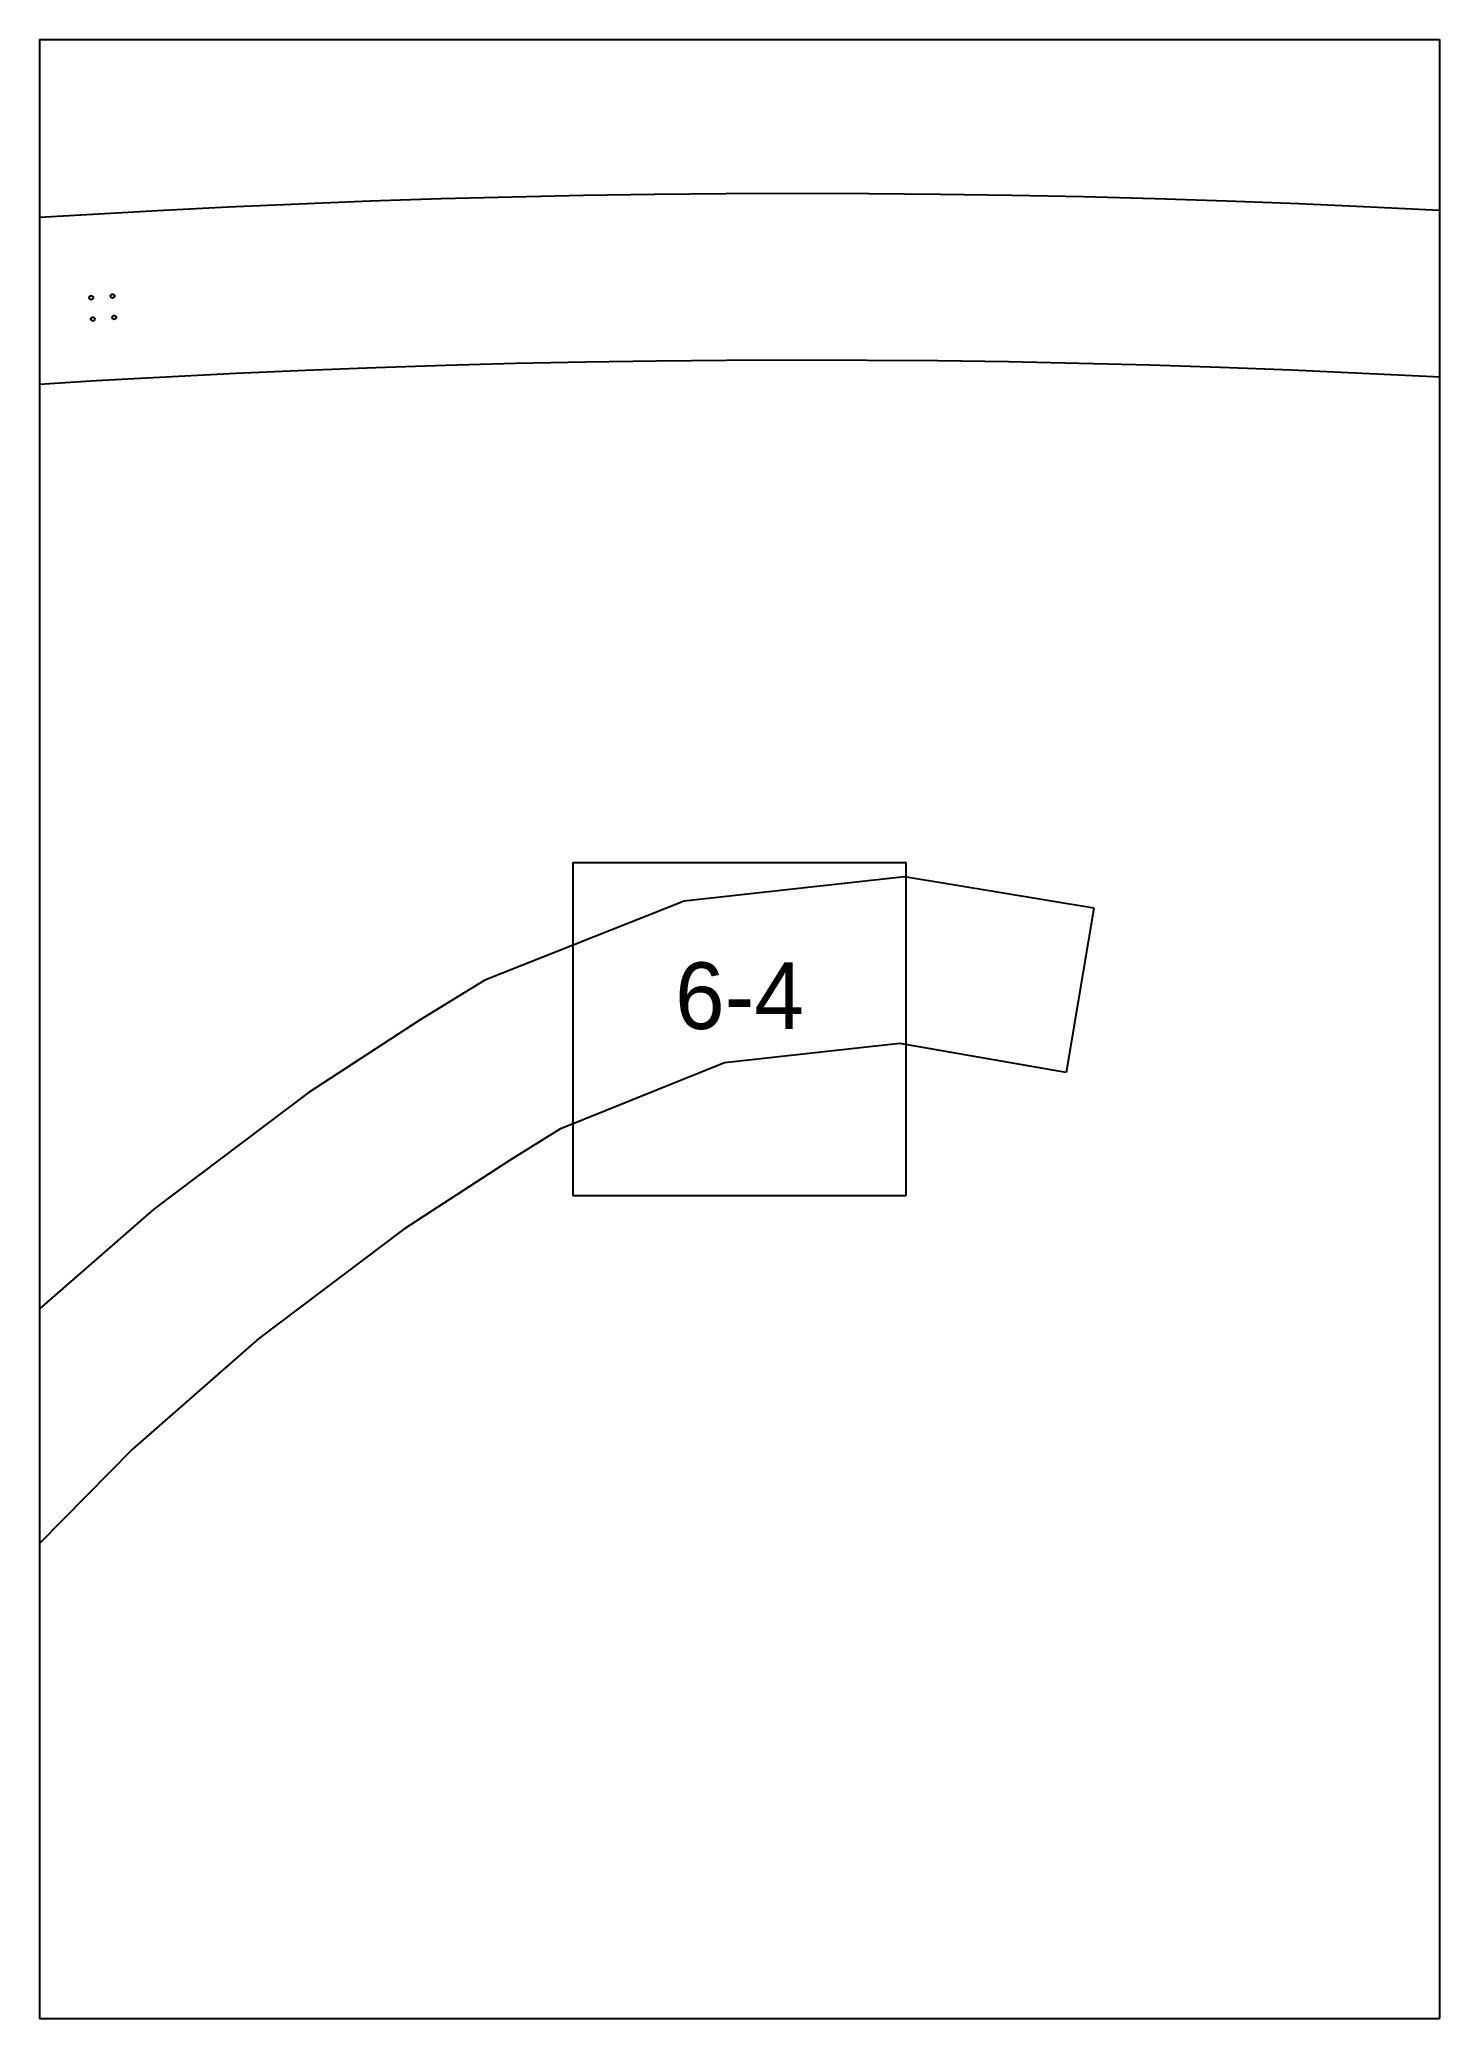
# Paper-space layout 'Plan 6-4' of a CAD drawing. Header units: metres, sheet in millimetres. Extents: x 0 to 210, y 0 to 297.
# The model-space entities are those that its viewports show. They can reach past a viewport. Long polylines and large blocks are cut down to what shows.
import ezdxf
from ezdxf.enums import TextEntityAlignment as Align

# ---------------------------------------------------------------- set-up
doc = ezdxf.new("R2010")
doc.units = ezdxf.units.M
for name, color, linetype in [('default', 7, 'Continuous'), ('mcircles', 7, 'Continuous'), ('TEXTLAYER', 7, 'Continuous'), ('VIEWPORTS', 7, 'Continuous')]:
    doc.layers.add(name, color=color, linetype=linetype)

msp = doc.modelspace()

# ---------------------------------------------------------------- linework, layer by layer
at = {"color": 9}
for p, q in [((630, -1188), (630, -1485)), ((630, -1188), (630, -1485)), ((840, -1188), (840, -1485)), ((840, -1188), (840, -1485)), ((420, -1485), (630, -1485)), ((420, -1485), (630, -1485)), ((630, -1485), (840, -1485)), ((630, -1485), (630, -1782)), ((630, -1485), (840, -1485)), ((630, -1485), (630, -1782)), ((840, -1485), (1050, -1485)), ((840, -1485), (840, -1782)), ((840, -1485), (1050, -1485)), ((840, -1485), (840, -1782)), ((710, -1608.5), (760, -1608.5)), ((710, -1608.5), (710, -1658.5)), ((760, -1658.5), (760, -1608.5)), ((710, -1658.5), (760, -1658.5)), ((420, -1782), (630, -1782)), ((420, -1782), (630, -1782)), ((630, -1782), (840, -1782)), ((630, -1782), (630, -2079)), ((630, -1782), (840, -1782)), ((630, -1782), (630, -2079)), ((840, -1782), (1050, -1782)), ((840, -1782), (840, -2079)), ((840, -1782), (1050, -1782)), ((840, -1782), (840, -2079))]:
    msp.add_line(p, q, dxfattribs=at)
at = {"layer": 'default', "color": 7, "linetype": 'Continuous'}
for p, q in [((690.24, -1508.87), (700.9, -1508.59)), ((700.9, -1508.59), (711.58, -1508.36)), ((711.58, -1508.36), (722.26, -1508.2)), ((722.26, -1508.2), (732.96, -1508.11)), ((732.96, -1508.11), (743.66, -1508.07)), ((743.66, -1508.07), (754.38, -1508.1)), ((754.38, -1508.1), (765.11, -1508.19)), ((765.11, -1508.19), (775.85, -1508.34)), ((775.85, -1508.34), (786.6, -1508.56)), ((786.6, -1508.56), (797.36, -1508.85)), ((626.48, -1511.89), (637.08, -1511.23)), ((637.08, -1511.23), (647.69, -1510.63)), ((647.69, -1510.63), (658.31, -1510.1)), ((658.31, -1510.1), (668.94, -1509.63)), ((668.94, -1509.63), (679.58, -1509.22)), ((679.58, -1509.22), (690.24, -1508.87)), ((797.36, -1508.85), (808.13, -1509.19)), ((808.13, -1509.19), (818.92, -1509.6)), ((818.92, -1509.6), (829.71, -1510.08)), ((829.71, -1510.08), (840.52, -1510.62)), ((840.52, -1510.62), (851.34, -1511.22)), ((648.94, -1535.6), (659.42, -1535.08)), ((659.42, -1535.08), (669.9, -1534.61)), ((669.9, -1534.61), (680.4, -1534.21)), ((680.4, -1534.21), (690.91, -1533.86)), ((690.91, -1533.86), (701.42, -1533.58)), ((701.42, -1533.58), (711.95, -1533.36)), ((711.95, -1533.36), (722.49, -1533.2)), ((722.49, -1533.2), (733.04, -1533.11)), ((733.04, -1533.11), (743.6, -1533.07)), ((743.6, -1533.07), (754.17, -1533.1)), ((754.17, -1533.1), (764.75, -1533.19)), ((764.75, -1533.19), (775.34, -1533.34)), ((775.34, -1533.34), (785.94, -1533.55)), ((785.94, -1533.55), (796.56, -1533.83)), ((796.56, -1533.83), (807.18, -1534.17)), ((807.18, -1534.17), (817.82, -1534.58)), ((817.82, -1534.58), (828.47, -1535.05)), ((828.47, -1535.05), (839.12, -1535.58)), ((628.02, -1536.84), (638.48, -1536.19)), ((638.48, -1536.19), (648.94, -1535.6)), ((839.12, -1535.58), (849.79, -1536.18)), ((759.77, -1610.68), (726.72, -1614.33)), ((788.17, -1615.38), (759.77, -1610.68)), ((726.72, -1614.33), (696.81, -1626.18)), ((788.17, -1615.38), (784.01, -1640.03)), ((696.81, -1626.18), (687.1, -1632.14)), ((687.1, -1632.14), (670.3, -1643.08)), ((759.05, -1635.67), (732.77, -1638.58)), ((784.01, -1640.03), (759.05, -1635.67)), ((732.77, -1638.58), (708.05, -1648.51)), ((670.3, -1643.08), (647.13, -1660.55)), ((708.05, -1648.51), (700.49, -1653.25)), ((700.49, -1653.25), (684.65, -1663.55)), ((647.13, -1660.55), (626.76, -1678.35)), ((684.65, -1663.55), (662.89, -1679.95)), ((662.89, -1679.95), (643.92, -1696.54)), ((643.92, -1696.54), (627.82, -1712.93))]:
    msp.add_line(p, q, dxfattribs=at)
at = {"layer": 'mcircles', "color": 7, "linetype": 'Continuous'}
for centre in [(637.74, -1523.74), (640.94, -1523.5), (641.19, -1526.7), (637.98, -1526.95)]:
    msp.add_circle(centre, 0.3, dxfattribs=at)

# ---------------------------------------------------------------- texts
at = {"layer": 'TEXTLAYER', "color": 1}
msp.add_text('6-4', height=10, dxfattribs=at).set_placement((735, -1633.5), align=Align.CENTER)

psp = doc.layouts.new('Plan 6-4')

# ---------------------------------------------------------------- viewports
at = {"layer": 'VIEWPORTS'}
psp.add_viewport(center=(105, 148.5), size=(210, 297), view_center_point=(735, -1633.5), view_height=297, dxfattribs=at)

doc.saveas('drawing.dxf')
